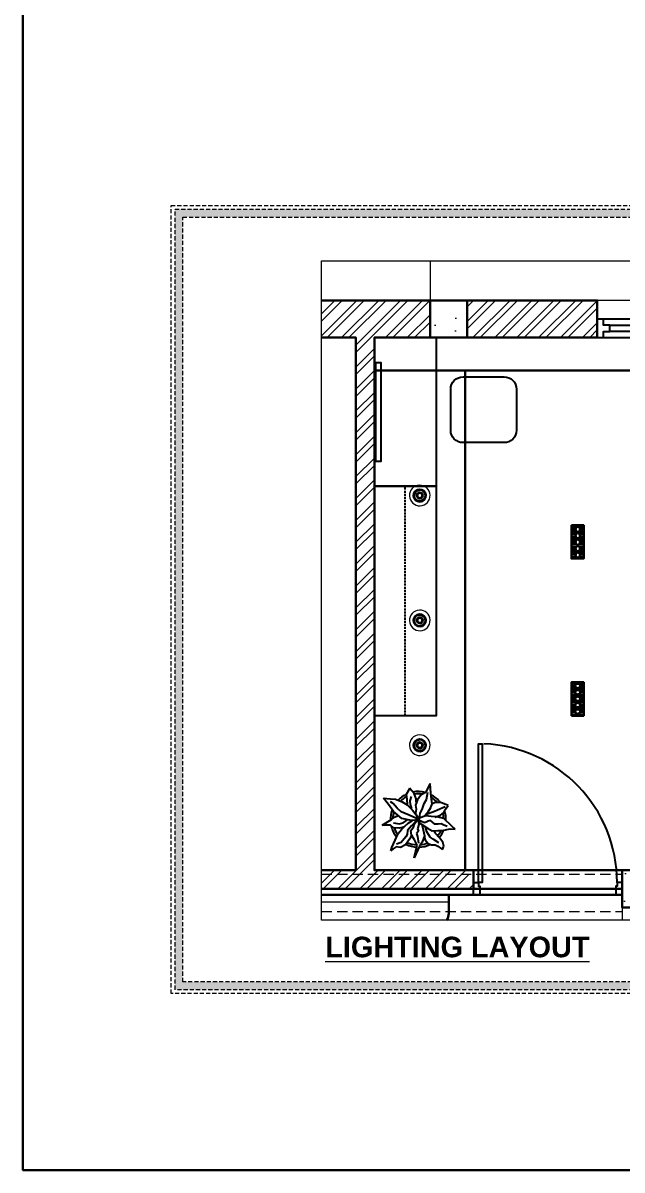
# Model space of a CAD drawing. Header units: millimetres. Extents: x 56222 to 3066687, y -650199 to -121287.
# Drawn here: x 133756.8 to 133901.9, y -183936.6 to -183658.8 of the extents above; entities that cross this region are included whole.
import ezdxf

# ---------------------------------------------------------------- set-up
doc = ezdxf.new("R2010")
doc.units = ezdxf.units.MM
doc.header["$MEASUREMENT"] = 0
for name, pattern in [('DASHED', [0.75, 0.5, -0.25]), ('DASHED2', [0.375, 0.25, -0.125]), ('DASHEDX2', [1.5, 1, -0.5])]:
    doc.linetypes.add(name, pattern=pattern)
for name, color, linetype in [('AR DOOR', 40, 'Continuous'), ('AR ELE-5', 134, 'Continuous'), ('AR HATCH-7', 7, 'Continuous')]:
    doc.layers.add(name, color=color, linetype=linetype)
for name, color, linetype, lineweight in [('COLUMN', 1, 'Continuous', 30), ('DIM.', 250, 'Continuous', 13), ('Dimension', 10, 'DASHEDX2', 20), ('Electrical', 84, 'Continuous', 30), ('ELEVATION', 250, 'Continuous', 9), ('FURNITURE', 32, 'Continuous', 9), ('FURNITURE-1', 252, 'Continuous', 13), ('GROUND FLOOR', 7, 'Continuous', 9), ('GROUND FLOOR  ( PLINE )', 251, 'Continuous', 30), ('Labelling', 1, 'Continuous', 25), ('XX~SLAB ( BEAM )~ ( DIM )', 7, 'Continuous', 9)]:
    doc.layers.add(name, color=color, linetype=linetype, lineweight=lineweight)
doc.layers.add('XX~SLAB ( PLINE )', color=251, linetype='Continuous', plot=False)
doc.styles.get("Standard").update_dxf_attribs({"font": 'arial.ttf', "height": 6})
pattern_1 = [(50, (17.031, -271.387), (14.34520365, -1.2550427), [1.5, -16.5]), (355, (17.031, -271.387), (-2.7750267, 15.0438427), [1.2, -13.2]), (100.4514445, (18.226, -271.491), (11.5701769, 13.7887998), [1.2748038, -14.0228422]), (46.1842, (17.031, -267.387), (21.3448266, -3.3103856), [2.25, -24.75]), (96.635635, (18.81, -267.663), (18.693239, 19.482372), [1.9122068, -21.0342752]), (351.184164, (17.03, -267.387), (18.693239, 19.482372), [1.8, -19.8]), (21, (19.031, -268.387), (11.93814104, -8.0523778), [1.5, -16.5]), (326, (19.031, -268.387), (4.8663066, 14.5030009), [1.2, -13.2]), (71.451445, (20.026, -269.058), (16.8044475, 6.45062306), [1.2748038, -14.0228422]), (37.5, (17.031, -271.3867), (0.24319711, 6.65787708), [0, -13.04, 0, -13.4, 0, -13.25]), (7.5, (17.031, -271.387), (5.26139075, 7.88823424), [0, -7.64, 0, -12.74, 0, -5.05]), (327.5, (12.571, -271.3867), (10.67644872, -0.45109743), [0, -5, 0, -15.6, 0, -20.7]), (317.5, (10.571, -271.387), (11.6637234, 2.00209965), [0, -6.5, 0, -10.36, 0, -14.7])]

# ---------------------------------------------------------------- blocks, each defined once
blk = doc.blocks.new('ARPLS010')
at = {"linetype": 'ByBlock'}
for p, q in [((0.179, 0.666), (0.121, 0.605)), ((0.174, 0.573), (0.179, 0.666)), ((-0.295, 0.42), (-0.302, 0.309)), ((-0.278, 0.467), (-0.295, 0.42)), ((-0.248, 0.54), (-0.278, 0.467)), ((-0.182, 0.493), (-0.248, 0.54)), ((-0.222, 0.484), (-0.164, 0.347)), ((-0.125, 0.459), (-0.182, 0.493)), ((-0.072, 0.404), (-0.125, 0.459)), ((-0.013, 0.459), (-0.044, 0.336)), ((0.121, 0.605), (-0.013, 0.459)), ((0.077, 0.412), (0.091, 0.447)), ((0.091, 0.447), (0.125, 0.522)), ((0.2, 0.432), (0.174, 0.573)), ((0.203, 0.352), (0.2, 0.432)), ((0.409, 0.44), (0.33, 0.38)), ((0.484, 0.459), (0.409, 0.44)), ((0.542, 0.434), (0.484, 0.459)), ((0.485, 0.354), (0.533, 0.42)), ((0.533, 0.42), (0.542, 0.434)), ((-0.469, 0.226), (-0.643, 0.216)), ((-0.643, 0.216), (-0.485, 0.134)), ((-0.362, 0.24), (-0.469, 0.226)), ((-0.278, 0.254), (-0.362, 0.24)), ((-0.302, 0.309), (-0.276, 0.258)), ((-0.21, 0.227), (-0.278, 0.254)), ((-0.132, 0.18), (-0.21, 0.227)), ((-0.164, 0.347), (-0.139, 0.295)), ((-0.139, 0.295), (-0.08, 0.131)), ((-0.038, 0.302), (-0.072, 0.404)), ((-0.049, 0.232), (-0.065, 0.135)), ((-0.044, 0.336), (-0.049, 0.232)), ((0.015, 0.209), (0.08, 0.288)), ((0.056, 0.114), (0.015, 0.209)), ((0.082, 0.358), (0.077, 0.412)), ((0.08, 0.288), (0.082, 0.358)), ((0.16, 0.165), (0.204, 0.254)), ((0.204, 0.254), (0.203, 0.352)), ((0.252, 0.313), (0.216, 0.287)), ((0.318, 0.213), (0.227, 0.157)), ((0.33, 0.38), (0.252, 0.313)), ((0.356, 0.269), (0.318, 0.213)), ((0.425, 0.373), (0.356, 0.269)), ((0.432, 0.176), (0.459, 0.236)), ((0.459, 0.303), (0.485, 0.354)), ((0.459, 0.236), (0.459, 0.303)), ((-0.359, 0.148), (-0.49, 0.172)), ((-0.485, 0.134), (-0.433, 0.051)), ((-0.433, 0.051), (-0.349, -0.011)), ((-0.287, 0.106), (-0.359, 0.148)), ((-0.18, 0.073), (-0.287, 0.106)), ((-0.111, 0.036), (-0.18, 0.073)), ((-0.063, 0.111), (-0.132, 0.18)), ((-0.013, 0.022), (-0.111, 0.036)), ((-0.084, -0.034), (0.007, 0.018)), ((0.003, 0.011), (-0.076, -0.16)), ((-0.065, 0.135), (-0.024, 0.018)), ((-0.024, 0.018), (0.009, 0.005)), ((0.006, -0.002), (0.068, 0.032)), ((0.007, 0.018), (0.02, -0.121)), ((0.009, 0.005), (0.056, 0.114)), ((0.017, -0.002), (0.091, 0.009)), ((0.068, 0.032), (0.16, 0.165)), ((0.088, 0.065), (0.187, 0.091)), ((0.091, 0.009), (0.173, -0.011)), ((0.227, 0.157), (0.132, 0.131)), ((0.173, -0.011), (0.212, 0.004)), ((0.187, 0.091), (0.297, 0.116)), ((0.212, 0.004), (0.252, -0.03)), ((0.297, 0.116), (0.408, 0.071)), ((0.309, 0.109), (0.368, 0.128)), ((0.309, -0.01), (0.43, 0.006)), ((0.368, 0.128), (0.432, 0.176)), ((0.408, 0.071), (0.482, 0.024)), ((0.482, 0.024), (0.689, -0.072)), ((-0.464, -0.073), (-0.558, -0.152)), ((-0.558, -0.152), (-0.517, -0.172)), ((-0.517, -0.172), (-0.447, -0.216)), ((-0.366, -0.036), (-0.464, -0.073)), ((-0.447, -0.216), (-0.363, -0.202)), ((-0.336, -0.142), (-0.413, -0.121)), ((-0.306, -0.033), (-0.366, -0.036)), ((-0.363, -0.202), (-0.263, -0.2)), ((-0.349, -0.011), (-0.256, -0.05)), ((-0.269, -0.135), (-0.336, -0.142)), ((-0.318, -0.29), (-0.259, -0.2)), ((-0.193, -0.113), (-0.269, -0.135)), ((-0.259, -0.2), (-0.168, -0.1)), ((-0.256, -0.05), (-0.185, -0.038)), ((-0.185, -0.038), (-0.114, -0.046)), ((-0.168, -0.1), (-0.084, -0.034)), ((-0.076, -0.16), (-0.138, -0.304)), ((-0.114, -0.046), (-0.093, -0.036)), ((0.02, -0.121), (-0.017, -0.291)), ((0.059, -0.27), (0.005, -0.185)), ((0.01, -0.014), (0.017, -0.002)), ((0.078, -0.064), (0.01, -0.014)), ((0.016, -0.023), (0.116, -0.122)), ((0.07, -0.179), (0.018, -0.1)), ((0.121, -0.239), (0.07, -0.179)), ((0.138, -0.083), (0.078, -0.064)), ((0.116, -0.122), (0.201, -0.195)), ((0.197, -0.135), (0.138, -0.083)), ((0.283, -0.123), (0.197, -0.135)), ((0.201, -0.195), (0.272, -0.198)), ((0.252, -0.03), (0.309, -0.01)), ((0.272, -0.198), (0.311, -0.225)), ((0.277, -0.114), (0.357, -0.156)), ((0.37, -0.064), (0.283, -0.123)), ((0.357, -0.156), (0.455, -0.226)), ((0.462, -0.021), (0.37, -0.064)), ((0.689, -0.072), (0.462, -0.021)), ((-0.368, -0.496), (-0.363, -0.408)), ((-0.363, -0.408), (-0.318, -0.29)), ((-0.199, -0.38), (-0.287, -0.45)), ((-0.138, -0.304), (-0.199, -0.38)), ((-0.017, -0.291), (-0.141, -0.446)), ((-0.042, -0.432), (-0.071, -0.352)), ((0.08, -0.342), (0.059, -0.27)), ((0.064, -0.446), (0.066, -0.407)), ((0.066, -0.407), (0.08, -0.342)), ((0.184, -0.299), (0.121, -0.239)), ((0.141, -0.261), (0.16, -0.336)), ((0.16, -0.336), (0.15, -0.445)), ((0.252, -0.362), (0.184, -0.299)), ((0.376, -0.416), (0.252, -0.362)), ((0.311, -0.225), (0.415, -0.304)), ((0.415, -0.304), (0.447, -0.388)), ((0.455, -0.226), (0.503, -0.317)), ((0.503, -0.317), (0.494, -0.398)), ((0.494, -0.398), (0.528, -0.452)), ((-0.382, -0.625), (-0.368, -0.496)), ((-0.269, -0.533), (-0.382, -0.625)), ((-0.287, -0.45), (-0.314, -0.498)), ((-0.141, -0.446), (-0.269, -0.533)), ((0.002, -0.48), (-0.042, -0.432)), ((0.104, -0.646), (0.002, -0.48)), ((0.106, -0.5), (0.104, -0.646)), ((0.15, -0.445), (0.106, -0.5)), ((0.502, -0.472), (0.376, -0.416)), ((0.567, -0.494), (0.502, -0.472)), ((0.528, -0.452), (0.567, -0.494))]:
    blk.add_line(p, q, dxfattribs=at)
for radius, start, end in [(0.5, 87.2367, 107.9154), (0.458, 91.6596, 104.0784), (0.5, 49.0791, 67.0324), (0.5, 126.2799, 152.7042), (0.458, 130.7647, 148.9789), (0.458, 49.8461, 63.9764), (0.5, 1.3782, 25.7565), (0.5, 164.9216, 191.0302), (0.458, 169.9629, 188.6517), (0.458, 5.0517, 21.9108), (0.458, 334.5625, 357.1532), (0.5, 333.6991, 357.5577), (0.5, 205.1623, 226.3204), (0.458, 207.232, 224.0819), (0.5, 283.5324, 308.8712), (0.458, 289.266, 306.1107), (0.5, 249.553, 272.4234), (0.458, 252.8522, 267.711)]:
    blk.add_arc((0, 0), radius, start, end, dxfattribs=at)
blk = doc.blocks.new('*U20')
for points in [[(0, 0), (0, 1120), (30, 1120), (30, 0)], [(-40, 0), (0, 0), (0, -30), (10, -30), (10, -100), (-40, -100)], [(1160, 0), (1120, 0), (1120, -30), (1110, -30), (1110, -100), (1160, -100)]]:
    blk.add_lwpolyline(points, close=True)
at = {"layer": 'AR ELE-5', "linetype": 'ByBlock', "ltscale": 15}
blk.add_arc((-1.6, -0.7), 1121.6, 0.03474, 87.62699, dxfattribs=at)
blk = doc.blocks.new('HYTJUK')
at = {"layer": 'Electrical', "lineweight": -3, "true_color": 0x000000}
h = blk.add_hatch(dxfattribs=at)
h.set_pattern_fill('ANSI31', color=18, scale=4, angle=225)
h.set_pattern_definition([(270, (141588.84366, -3593.0246), (0.5, -2e-16), [])])
h.paths.add_polyline_path([(128595.32, 17374.81), (128596.19, 17375.86, -0.675401), (128596.65, 17377, -0.15536), (128597.03, 17376.88), (128597.65, 17377.63), (128597.65, 17377.81), (128589.56, 17377.81), (128589.56, 17374.81)])
h.paths.add_polyline_path([(128590.43, 17375.68, -1), (128590.43, 17377, -1)], flags=16)
h.paths.add_polyline_path([(128591.98, 17377, -1), (128591.98, 17375.68, -1)], flags=16)
h.paths.add_polyline_path([(128590.43, 17375.81, -1), (128590.43, 17376.87, -1)], flags=0)
h.paths.add_polyline_path([(128591.98, 17376.87, -1), (128591.98, 17375.81, -1)], flags=0)
h.paths.add_polyline_path([(128593.54, 17377, -1), (128593.54, 17375.68, -1)], flags=16)
h.paths.add_polyline_path([(128593.54, 17376.87, -1), (128593.54, 17375.81, -1)], flags=0)
h.paths.add_polyline_path([(128595.09, 17377, -1), (128595.09, 17375.68, -1)], flags=16)
h.paths.add_polyline_path([(128595.09, 17376.87, -1), (128595.09, 17375.81, -1)], flags=0)
h.paths.add_polyline_path([(128596.19, 17375.86), (128595.32, 17374.81), (128597.65, 17374.81), (128597.65, 17377.63), (128597.03, 17376.88, -0.731062), (128596.65, 17375.68, -0.193744)], flags=17)
at = {"layer": 'Electrical', "color": 240, "true_color": 0xed1f24}
blk.add_lwpolyline([(128597.65, 17374.81), (128589.56, 17374.81), (128589.56, 17377.81), (128597.65, 17377.81)], close=True, dxfattribs=at)
at = {"layer": 'Electrical', "color": 18, "lineweight": -3, "true_color": 0x000000}
for centre, radius in [((128590.43, 17376.34), 0.662), ((128590.43, 17376.34), 0.53), ((128591.98, 17376.34), 0.662), ((128591.98, 17376.34), 0.53), ((128593.54, 17376.34), 0.662), ((128593.54, 17376.34), 0.53), ((128595.09, 17376.34), 0.662), ((128595.09, 17376.34), 0.53), ((128596.65, 17376.34), 0.662), ((128596.65, 17376.34), 0.53)]:
    blk.add_circle(centre, radius, dxfattribs=at)
blk = doc.blocks.new('asaasd')
at = {"layer": 'Electrical', "color": 5, "lineweight": 5, "ltscale": 8}
blk.add_ellipse((4539.27, 3683.15), major_axis=(1.69, -1.84), ratio=1, start_param=-0.785398, end_param=5.497787, dxfattribs=at)
at = {"layer": 'Electrical', "color": 5, "ltscale": 8}
for major_axis, start_param, end_param in [((1.02, -1.1), -0.785398, 5.497787), ((-1.01, -0.93), 0.785398, 7.068583), ((-0.544, -0.501), 0.785398, 7.068583), ((-0.453, -0.417), 0.785398, 7.068583)]:
    blk.add_ellipse((4539.27, 3683.15), major_axis=major_axis, ratio=1, start_param=start_param, end_param=end_param, dxfattribs=at)

msp = doc.modelspace()

# ---------------------------------------------------------------- hatches: boundary and pattern name
at = {"layer": 'AR HATCH-7', "lineweight": 18, "true_color": 0x939598, "transparency": 33554687}
h = msp.add_hatch(dxfattribs=at)
h.set_pattern_fill('ANSI32', color=252, scale=10)
h.set_pattern_definition([(45, (17.031, -271.3867), (-2.65165043, 2.65165043), []), (45, (18.799, -271.3867), (-2.65165043, 2.65165043), [])])
h.paths.add_polyline_path([(133865.94, -183865.01), (133829.13, -183865.01), (133829.13, -183868.51), (133865.94, -183868.51), (133865.94, -183867.01)])
h.paths.add_polyline_path([(133841.94, -183735.01), (133855.44, -183735.01), (133855.44, -183726.01), (133829.13, -183726.01), (133829.13, -183735.01), (133837.44, -183735.01), (133837.44, -183864.01), (133829.13, -183864.01), (133829.13, -183865.01), (133863.93, -183865.01), (133863.93, -183864.01), (133841.94, -183864.01)])
h.paths.add_polyline_path([(133895.94, -183726.01), (133864.44, -183726.01), (133864.44, -183735.01), (133895.94, -183735.01)])
at = {"layer": 'Dimension', "true_color": 0xd39e00}
h = msp.add_hatch(color=42, dxfattribs=at)
h.paths.add_polyline_path([(133793.64, -183703.92), (133793.64, -183892.96), (134062.2, -183892.96), (134062.2, -183703.92)])
h.paths.add_polyline_path([(133795.52, -183705.8), (134060.32, -183705.8), (134060.32, -183891.07), (133795.52, -183891.07)], flags=16)
at = {"layer": 'FURNITURE-1', "lineweight": 18, "true_color": 0xc7c8ca}
h = msp.add_hatch(dxfattribs=at)
h.set_pattern_fill('AR-CONC', color=9, scale=2)
h.set_pattern_definition(pattern_1)
h.paths.add_polyline_path([(133916.94, -183864.01), (133901.94, -183864.01), (133901.94, -183873.01), (133916.94, -183873.01)])
h.paths.add_polyline_path([(133864.44, -183726.01), (133855.44, -183726.01), (133855.44, -183735.01), (133856.88, -183735.01), (133864.44, -183735.01)])
h.paths.add_polyline_path([(133996.94, -183726.01), (133987.94, -183726.01), (133987.94, -183741.01), (133996.94, -183741.01)])
h = msp.add_hatch(dxfattribs=at)
h.set_pattern_fill('AR-CONC', color=9, scale=2)
h.set_pattern_definition(pattern_1)
h.paths.add_polyline_path([(133864.44, -183726.01), (133855.44, -183726.01), (133855.44, -183735.01), (133856.88, -183735.01), (133864.44, -183735.01)])

# ---------------------------------------------------------------- linework, layer by layer
at = {"color": 9, "lineweight": 25, "true_color": 0xc7c8ca}
msp.add_lwpolyline([(133842.31, -183741.01), (133843.48, -183741.01), (133843.48, -183765.01), (133842.31, -183765.01)], close=True, dxfattribs=at)
at = {"layer": 'COLUMN'}
for points in [[(133855.44, -183726.01), (133864.44, -183726.01), (133864.44, -183735.01), (133855.44, -183735.01)], [(133916.94, -183864.01), (133916.94, -183873.01), (133901.94, -183873.01), (133901.94, -183864.01)]]:
    msp.add_lwpolyline(points, close=True, dxfattribs=at)
at = {"layer": 'Dimension', "color": 42, "true_color": 0xd39e00, "elevation": 0.12}
for points in [[(133792.69, -183702.97), (134063.15, -183702.97), (134063.15, -183893.9), (133792.69, -183893.9)], [(133793.64, -183703.92), (134062.2, -183703.92), (134062.2, -183892.96), (133793.64, -183892.96)], [(133795.52, -183705.8), (134060.32, -183705.8), (134060.32, -183891.07), (133795.52, -183891.07)]]:
    msp.add_lwpolyline(points, close=True, dxfattribs=at)
at = {"layer": 'ELEVATION', "lineweight": 0}
msp.add_lwpolyline([(133829.13, -183716.4), (134014.38, -183716.4), (134014.38, -183876.08), (133829.13, -183876.08)], close=True, dxfattribs=at)
at = {"layer": 'FURNITURE', "lineweight": 25}
msp.add_line((133841.94, -183743.01), (133987.94, -183743.01), dxfattribs=at)
at = {"layer": 'FURNITURE', "color": 9, "linetype": 'DASHED', "lineweight": 25, "true_color": 0xc7c8ca}
msp.add_line((133849.41, -183826.59), (133849.41, -183771.03), dxfattribs=at)
at = {"layer": 'FURNITURE', "lineweight": 30}
msp.add_line((133859.94, -183874.51), (133859.94, -183870.01), dxfattribs=at)
at = {"layer": 'FURNITURE', "color": 9, "lineweight": 25, "true_color": 0xc7c8ca}
for points in [[(133841.94, -183735.01), (133856.88, -183735.01), (133856.88, -183771.03), (133841.94, -183771.03)], [(133841.94, -183771.03), (133856.88, -183771.03), (133856.88, -183826.59), (133841.94, -183826.59)]]:
    msp.add_lwpolyline(points, close=True, dxfattribs=at)
msp.add_lwpolyline([(133863.42, -183744.5), (133873.38, -183744.5, -0.414214), (133876.38, -183747.5), (133876.38, -183757.45, -0.414214), (133873.38, -183760.45), (133863.42, -183760.45, -0.414214), (133860.42, -183757.45), (133860.42, -183747.5, -0.414214)], format="xyb", close=True, dxfattribs=at)
at = {"layer": 'FURNITURE', "lineweight": 30}
msp.add_lwpolyline([(133829.13, -183868.51), (133901.94, -183868.51), (133901.94, -183870.01), (133829.13, -183870.01)], dxfattribs=at)
at = {"layer": 'FURNITURE', "lineweight": 5}
msp.add_lwpolyline([(133829.13, -183870.01), (133859.94, -183870.01), (133859.94, -183871.72), (133829.13, -183871.72)], dxfattribs=at)
at = {"layer": 'FURNITURE', "lineweight": 30}
msp.add_arc((133856.94, -183874.51), 3, 328.4114, 0, dxfattribs=at)
at = {"layer": 'GROUND FLOOR'}
for p, q in [((133996.94, -183726.01), (133829.13, -183726.01)), ((133895.94, -183726.01), (133895.94, -183735.01)), ((133837.44, -183735.01), (133829.13, -183735.01)), ((133837.44, -183735.01), (133837.44, -183864.01)), ((133987.94, -183735.01), (133841.94, -183735.01)), ((133841.94, -183735.01), (133841.94, -183864.01)), ((133837.44, -183864.01), (133829.13, -183864.01)), ((133841.94, -183864.01), (133859.94, -183864.01)), ((133901.94, -183864.01), (133901.94, -183876.08)), ((133859.94, -183868.51), (133829.13, -183868.51))]:
    msp.add_line(p, q, dxfattribs=at)
at = {"layer": 'GROUND FLOOR', "color": 9, "lineweight": 30, "true_color": 0xc7c8ca}
msp.add_line((133863.93, -183743.01), (133863.93, -183864.01), dxfattribs=at)
for points in [[(133841.94, -183743.01), (133863.93, -183743.01), (133863.93, -183864.01), (133841.94, -183864.01)], [(133863.93, -183743.01), (133992.44, -183743.01), (133992.44, -183864.01), (133863.93, -183864.01)]]:
    msp.add_lwpolyline(points, close=True, dxfattribs=at)
at = {"layer": 'GROUND FLOOR  ( PLINE )'}
for points in [[(133829.13, -183726.01), (133895.94, -183726.01), (133895.94, -183735.01), (133841.94, -183735.01), (133841.94, -183864.01), (133865.94, -183864.01), (133865.94, -183868.51), (133829.13, -183868.51)], [(133829.13, -183864.01), (133837.44, -183864.01), (133837.44, -183735.01), (133829.13, -183735.01)]]:
    msp.add_lwpolyline(points, dxfattribs=at)
at = {"layer": 'Labelling', "color": 251, "linetype": 'DASHED2', "lineweight": 0, "ltscale": 10, "true_color": 0x636466}
for p, q in [((133829.13, -183865.01), (133901.93, -183865.01)), ((133829.13, -183874.01), (133901.93, -183874.01))]:
    msp.add_line(p, q, dxfattribs=at)
at = {"layer": 'XX~SLAB ( BEAM )~ ( DIM )'}
msp.add_line((133865.94, -183868.51), (133865.94, -183870.01), dxfattribs=at)
at = {"layer": 'XX~SLAB ( BEAM )~ ( DIM )', "color": 3, "lineweight": 30}
msp.add_lwpolyline([(133756.78, -183380.93), (135103.43, -183380.93), (135103.43, -183936.65), (133756.78, -183936.65)], close=True, dxfattribs=at)
at = {"layer": 'XX~SLAB ( BEAM )~ ( DIM )'}
msp.add_lwpolyline([(133855.44, -183716.4), (133855.44, -183726.01), (133829.13, -183726.01)], dxfattribs=at)
at = {"layer": 'XX~SLAB ( PLINE )'}
msp.add_lwpolyline([(133955.94, -183730.51), (133954.44, -183730.51), (133954.44, -183732.01), (133952.94, -183732.01), (133952.94, -183733.51), (133898.94, -183733.51), (133898.94, -183732.01), (133897.44, -183732.01), (133897.44, -183730.51), (133895.94, -183730.51), (133895.94, -183735.01), (133897.44, -183735.01), (133897.44, -183733.51), (133898.94, -183733.51), (133898.94, -183732.01), (133952.94, -183732.01), (133952.94, -183733.51), (133954.44, -183733.51), (133954.44, -183735.01), (133955.94, -183735.01), (133955.94, -183730.51), (133895.94, -183730.51), (133895.94, -183735.01), (133955.94, -183735.01)], close=True, dxfattribs=at)

# ---------------------------------------------------------------- block references
at = {"xscale": -1}
for p in [(138392.2, -187456.41), (138392.2, -187486.66), (138392.2, -187516.91)]:
    msp.add_blockref('asaasd', p, dxfattribs=at)
at = {"xscale": 13.47973786482115, "yscale": 13.47973786482115, "zscale": 13.47973786482115, "rotation": 270.1064490459869}
msp.add_blockref('ARPLS010', (133852.54, -183851.7), dxfattribs=at)
at = {"layer": 'AR DOOR', "linetype": 'ByBlock', "lineweight": -2, "extrusion": (0, 0, -1), "xscale": -0.02999999999997555, "yscale": 0.02999999999997555, "zscale": -0.02999999999997555}
msp.add_blockref('*U20', (-133867.14, -183867.01), dxfattribs=at)
at = {"layer": 'Electrical', "xscale": -1, "rotation": 270}
msp.add_blockref('HYTJUK', (116514.86, -312378.1), dxfattribs=at)
at = {"layer": 'Electrical', "rotation": 270}
msp.add_blockref('HYTJUK', (116514.86, -55228.94), dxfattribs=at)

# ---------------------------------------------------------------- texts
at = {"layer": 'DIM.', "color": 1, "insert": (133830.03, -183880.11), "char_height": 5, "attachment_point": 1}
msp.add_mtext_dynamic_manual_height_columns('{\\fArial|b1|i0|c0|p34;\\LLIGHTING LAYOUT}', width=111.5588, gutter_width=1, heights=[0], dxfattribs=at)

doc.saveas('drawing.dxf')
